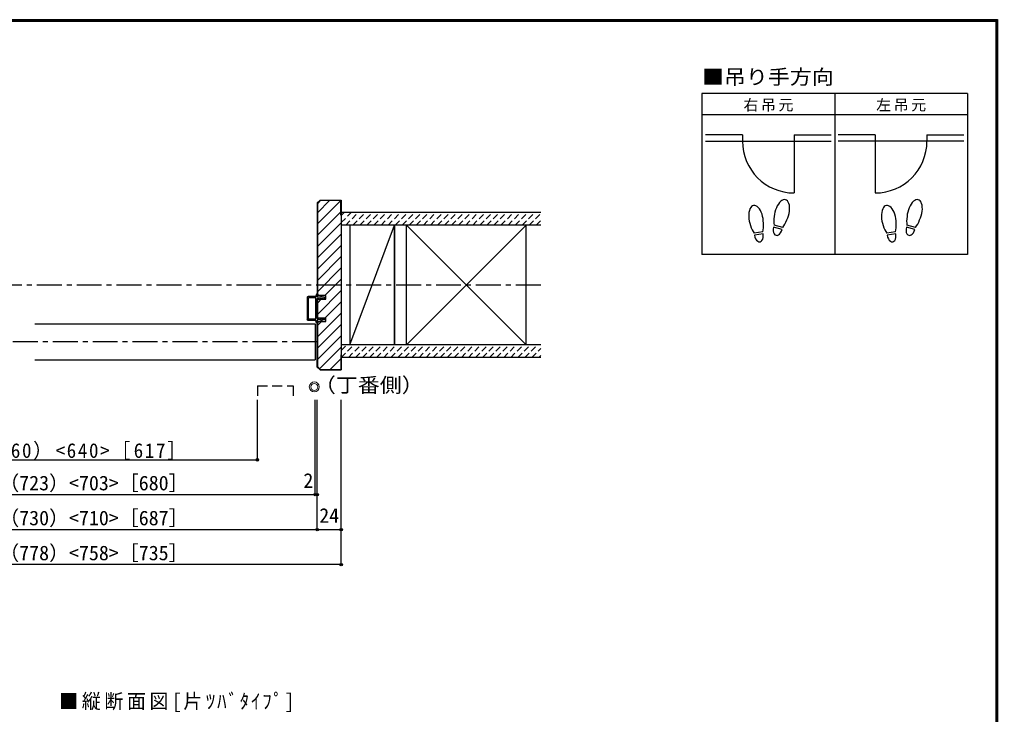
# Model space of a CAD drawing. Units: millimetres at full size, sheet at 1:5; details may follow other scales. Extents: x -973 to 977, y -718 to 696.
# Drawn here: x -3 to 977, y 0 to 696 of the extents above; entities that cross this region are included whole.
import ezdxf
from ezdxf.enums import TextEntityAlignment as Align

# ---------------------------------------------------------------- set-up
doc = ezdxf.new("R2010")
doc.units = ezdxf.units.MM
doc.header["$LTSCALE"] = 5
doc.header["$PDMODE"] = 32
doc.header["$PDSIZE"] = 2.5
for name, pattern in [('CHAIN1', [8, 5, -1, 1, -1]), ('DASHED1', [1.8, 1.2, -0.6]), ('DASHED2', [3, 2, -1])]:
    doc.linetypes.add(name, pattern=pattern)
for name, color, linetype in [('0-0_補助線', 7, 'Continuous'), ('0-1_通り芯', 4, 'CHAIN1'), ('0-3_仕上', 7, 'Continuous'), ('0-4_枠', 3, 'Continuous'), ('0-6_扉', 6, 'Continuous'), ('0-8_戸当', 3, 'Continuous'), ('0-A_文字', 3, 'Continuous'), ('0-B_寸法', 4, 'Continuous'), ('0-C_ﾊｯﾁ', 4, 'DASHED1'), ('F-1_通り芯', 6, 'Continuous')]:
    doc.layers.add(name, color=color, linetype=linetype)
doc.layers.add('0-7_金物', color=7, linetype='Continuous', lineweight=18)
doc.styles.add('ＭＳ ゴシック', font='')
doc.styles.get('ＭＳ ゴシック').set_extended_font_data('MS Gothic')

# ---------------------------------------------------------------- blocks, each defined once
blk = doc.blocks.new('01')
at = {"layer": '0-0_補助線'}
for p, q in [((-14.5, 0.346), (-14.5, -0.449)), ((-14.3, 0.346), (-14.3, -0.449)), ((-12.045, -0.049), (-14.178, 0.444)), ((-12, 0.146), (-14.133, 0.639)), ((-11.475, 5.146), (-12.298, 4.504)), ((-12.175, 4.146), (-11.475, 4.146)), ((-12.045, -0.049), (-11.993, 0.145)), ((-11.475, 0.146), (-12, 0.146)), ((-11.475, 7.146), (-11.475, 5.146)), ((-11.475, 4.146), (-11.475, 0.146)), ((-10.68, 7.55), (-9.257, 6.508)), ((-9.375, 6.146), (-10.075, 6.146)), ((-10.075, 3.146), (-10.075, 6.146)), ((-10.075, 3.146), (-9.252, 2.504)), ((-9.375, 2.146), (-10.075, 2.146)), ((-10.075, 0.146), (-10.075, 2.146)), ((-10.075, 0.146), (10.075, 0.146)), ((10.075, 3.146), (9.252, 2.504)), ((10.68, 7.55), (9.257, 6.508)), ((9.375, 6.146), (10.075, 6.146)), ((9.375, 2.146), (10.075, 2.146)), ((10.075, 3.146), (10.075, 6.146)), ((10.075, 0.146), (10.075, 2.146)), ((11.475, 7.146), (11.475, 5.146)), ((11.475, 5.146), (12.298, 4.504)), ((12.175, 4.146), (11.475, 4.146)), ((11.475, 4.146), (11.475, 0.146)), ((11.475, 0.146), (12, 0.146)), ((12.045, -0.049), (11.993, 0.145)), ((12, 0.146), (14.133, 0.639)), ((12.045, -0.049), (14.178, 0.444)), ((14.3, 0.346), (14.3, -0.449)), ((14.5, 0.346), (14.5, -0.449)), ((-14.265, -0.741), (-12.235, -1.196)), ((-14.222, -0.546), (-12.191, -1.001)), ((-12, -1.488), (-12, -8.854)), ((-11.8, -1.488), (-11.8, -8.854)), ((-11, -9.654), (11, -9.654)), ((-10.6, -1.554), (-10.6, -8.154)), ((-10.3, -1.254), (10.3, -1.254)), ((-10.3, -8.454), (10.3, -8.454)), ((10.6, -1.554), (10.6, -8.154)), ((11.8, -1.488), (11.8, -8.854)), ((12, -1.488), (12, -8.854)), ((14.222, -0.546), (12.191, -1.001)), ((14.265, -0.741), (12.235, -1.196)), ((11, -9.854), (-11, -9.854))]:
    blk.add_line(p, q, dxfattribs=at)
for centre, radius, start, end in [((-14.2, 0.346), 0.3, 77.00048, 180), ((-14.2, 0.346), 0.1, 77.00048, 180), ((-12.175, 4.346), 0.2, 127.96957, 270), ((-10.975, 7.146), 0.5, 53.78053, 180), ((-9.375, 6.346), 0.2, 270, 53.78053), ((-9.375, 2.346), 0.2, 270, 52.03043), ((9.375, 6.346), 0.2, 126.21947, 270), ((9.375, 2.346), 0.2, 127.96957, 270), ((10.975, 7.146), 0.5, 0, 126.21947), ((12.175, 4.346), 0.2, 270, 52.03043), ((14.2, 0.346), 0.3, 0, 102.99952), ((14.2, 0.346), 0.1, 0, 102.99952), ((-14.2, -0.449), 0.3, 180, 257.3929), ((-14.2, -0.449), 0.1, 180, 257.3929), ((-12.3, -1.488), 0.3, 0, 76.0718), ((-12.3, -1.488), 0.5, 0, 76.0718), ((-11, -8.854), 1, 180, 270), ((-11, -8.854), 0.8, 180, 270), ((-10.3, -1.554), 0.3, 90, 180), ((-10.3, -8.154), 0.3, 180, 270), ((10.3, -1.554), 0.3, 0, 90), ((10.3, -8.154), 0.3, 270, 0), ((11, -8.854), 1, 270, 0), ((11, -8.854), 0.8, 270, 0), ((12.3, -1.488), 0.5, 103.9282, 180), ((12.3, -1.488), 0.3, 103.9282, 180), ((14.2, -0.449), 0.1, 282.6071, 0), ((14.2, -0.449), 0.3, 282.6071, 0)]:
    blk.add_arc(centre, radius, start, end, dxfattribs=at)

msp = doc.modelspace()

# ---------------------------------------------------------------- linework, layer by layer
at = {"layer": '0-1_通り芯'}
for p, q in [((519.153, 430), (-515.847, 430)), ((295.153, 373), (-291.847, 373))]:
    msp.add_line(p, q, dxfattribs=at)
at = {"layer": '0-3_仕上', "color": 2}
for p, q in [((519.153, 502.5), (319.153, 502.5)), ((519.153, 490), (319.153, 490)), ((519.153, 370), (319.153, 370)), ((519.153, 357.5), (319.153, 357.5))]:
    msp.add_line(p, q, dxfattribs=at)
at = {"layer": '0-3_仕上', "color": 3}
for p, q in [((327.653, 490), (327.653, 370)), ((372.653, 370), (372.653, 490)), ((384.537, 370), (384.537, 490)), ((504.537, 370), (504.537, 490))]:
    msp.add_line(p, q, dxfattribs=at)
at = {"layer": '0-3_仕上'}
for p, q in [((327.653, 370), (372.653, 490)), ((384.537, 490), (504.537, 370)), ((384.537, 370), (504.537, 490))]:
    msp.add_line(p, q, dxfattribs=at)
at = {"layer": '0-4_枠'}
for p, q in [((297.982, 515), (295.153, 512.172)), ((295.153, 512.172), (295.153, 419.5)), ((298.189, 514.5), (295.653, 511.964)), ((295.653, 419.5), (295.653, 511.964)), ((297.982, 515), (319.153, 515)), ((318.653, 514.5), (298.189, 514.5)), ((318.653, 500), (318.653, 514.5)), ((319.153, 515), (319.153, 345)), ((318.653, 500), (319.153, 500)), ((295.153, 397.2), (295.153, 415.8)), ((295.153, 415.8), (303.653, 415.8)), ((295.653, 397.2), (295.653, 415.8)), ((295.153, 397.2), (303.653, 397.2)), ((295.153, 393.5), (303.653, 393.5)), ((295.153, 347.828), (295.153, 393.5)), ((295.653, 348.036), (295.653, 393.5)), ((303.653, 393.5), (303.653, 397.2)), ((318.653, 360), (318.653, 345.5)), ((318.653, 360), (319.153, 360)), ((297.982, 345), (295.153, 347.828)), ((298.189, 345.5), (295.653, 348.036)), ((297.982, 345), (319.153, 345)), ((298.189, 345.5), (318.653, 345.5))]:
    msp.add_line(p, q, dxfattribs=at)
msp.add_lwpolyline([(303.653, 415.8), (303.653, 419.5), (295.153, 419.5)], dxfattribs=at)
at = {"layer": '0-6_扉'}
msp.add_line((12.153, 355), (293.153, 355), dxfattribs=at)
at = {"layer": '0-6_扉', "linetype": 'DASHED2'}
for p, q in [((235.158, 328.908), (271.158, 328.908)), ((235.158, 328.908), (235.158, 315)), ((271.158, 328.908), (271.158, 315))]:
    msp.add_line(p, q, dxfattribs=at)
at = {"layer": '0-6_扉'}
msp.add_lwpolyline([(12.153, 391), (293.153, 391), (293.153, 355)], dxfattribs=at)
at = {"layer": '0-7_金物'}
for radius in [5, 3.5]:
    msp.add_circle((292.202, 327.957), radius, dxfattribs=at)
at = {"layer": '0-8_戸当', "color": 2}
for p, q in [((721.239, 580.308), (684.139, 580.308)), ((721.239, 580.308), (721.239, 574.008)), ((773.039, 580.308), (810.139, 580.308)), ((773.039, 580.308), (773.039, 522.208)), ((854.239, 580.308), (817.139, 580.308)), ((854.239, 580.308), (854.239, 522.208)), ((906.039, 580.308), (943.139, 580.308)), ((906.039, 580.308), (906.039, 574.008)), ((684.139, 574.008), (810.139, 574.008)), ((943.139, 574.008), (817.139, 574.008))]:
    msp.add_line(p, q, dxfattribs=at)
at = {"layer": '0-8_戸当'}
for p, q in [((761.468, 487.735), (752.987, 490.007)), ((894.468, 487.735), (885.987, 490.007)), ((741.457, 483.378), (732.811, 481.853)), ((741.822, 481.31), (733.175, 479.785)), ((760.924, 485.706), (752.444, 487.978)), ((874.457, 483.378), (865.811, 481.853)), ((874.822, 481.31), (866.175, 479.785)), ((893.924, 485.706), (885.444, 487.978))]:
    msp.add_line(p, q, dxfattribs=at)
at = {"layer": '0-8_戸当', "color": 2}
for centre, start, end in [((773.039, 574.008), 180, 270), ((854.239, 574.008), 270, 0)]:
    msp.add_arc(centre, 51.8, start, end, dxfattribs=at)
at = {"layer": '0-8_戸当'}
for centre, major_axis, ratio, start_param, end_param in [((734.795, 495.877), (-2.445, 13.867), 0.5, 4.3405914, 8.2257792), ((760.713, 501.878), (3.644, 13.601), 0.5, 4.3405914, 8.2257792), ((867.795, 495.877), (-2.445, 13.867), 0.5, 4.3405914, 8.2257792), ((893.713, 501.878), (3.644, 13.601), 0.5, 4.3405914, 8.2257792), ((734.865, 495.481), (-2.963, 16.802), 0.4, 3.8403085, 4.432552), ((760.609, 501.489), (4.416, 16.48), 0.4, 1.8506333, 2.4428768), ((760.609, 501.489), (4.416, 16.48), 0.4, 3.8403085, 4.432552), ((867.865, 495.481), (-2.963, 16.802), 0.4, 3.8403085, 4.432552), ((893.609, 501.489), (4.416, 16.48), 0.4, 1.8506333, 2.4428768), ((893.609, 501.489), (4.416, 16.48), 0.4, 3.8403085, 4.432552), ((734.865, 495.481), (-2.963, 16.802), 0.4, 1.8506333, 2.4428768), ((737.498, 480.548), (-1.27, 7.205), 0.6, 1.5707963, 4.712389), ((756.684, 486.842), (1.894, 7.067), 0.6, 1.5707963, 4.712389), ((867.865, 495.481), (-2.963, 16.802), 0.4, 1.8506333, 2.4428768), ((870.498, 480.548), (-1.27, 7.205), 0.6, 1.5707963, 4.712389), ((889.684, 486.842), (1.894, 7.067), 0.6, 1.5707963, 4.712389)]:
    msp.add_ellipse(centre, major_axis=major_axis, ratio=ratio, start_param=start_param, end_param=end_param, dxfattribs=at)
at = {"layer": '0-A_文字'}
for p, q in [((680.639, 621.667), (680.639, 460.667)), ((946.639, 621.667), (680.639, 621.667)), ((813.639, 621.667), (813.639, 460.667)), ((680.639, 600.667), (946.639, 600.667)), ((372.653, 490), (372.653, 370)), ((384.537, 370), (384.537, 490)), ((504.537, 370), (504.537, 490))]:
    msp.add_line(p, q, dxfattribs=at)
msp.add_lwpolyline([(946.639, 621.667), (946.639, 460.667), (680.639, 460.667)], dxfattribs=at)
at = {"layer": '0-B_寸法'}
for p, q in [((235.158, 255), (235.158, 315)), ((293.153, 220), (293.153, 315)), ((295.153, 185), (295.153, 315)), ((319.153, 150), (319.153, 315)), ((-281.847, 255), (235.158, 255)), ((295.153, 220), (-291.847, 220)), ((319.153, 185), (-315.847, 185)), ((319.153, 150), (-315.847, 150))]:
    msp.add_line(p, q, dxfattribs=at)
at = {"layer": '0-B_寸法', "color": 7}
for p in [(235.158, 255), (293.153, 220), (295.153, 220), (295.153, 185), (319.153, 185), (319.153, 150)]:
    msp.add_point(p, dxfattribs=at)
at = {"layer": '0-C_ﾊｯﾁ', "linetype": 'Continuous'}
for p, q in [((319.153, 514.98), (295.653, 491.48)), ((307.359, 514.5), (295.653, 502.794)), ((318.653, 503.167), (295.653, 480.166)), ((319.153, 492.353), (295.653, 468.853)), ((319.153, 481.039), (295.653, 457.539)), ((319.153, 469.725), (295.653, 446.225)), ((319.153, 458.412), (295.653, 434.912)), ((319.153, 447.098), (295.653, 423.598)), ((319.153, 435.784), (302.869, 419.5)), ((319.153, 424.47), (295.653, 400.97)), ((299.169, 415.8), (295.653, 412.284)), ((319.153, 413.157), (303.196, 397.2)), ((319.153, 401.843), (295.653, 378.343)), ((299.496, 393.5), (295.653, 389.657)), ((319.153, 390.529), (295.653, 367.029)), ((319.153, 379.216), (295.653, 355.716)), ((319.153, 367.902), (297.47, 346.219)), ((318.653, 356.088), (308.065, 345.5))]:
    msp.add_line(p, q, dxfattribs=at)
at = {"layer": '0-C_ﾊｯﾁ'}
for p, q in [((319.153, 492.53), (329.123, 502.5)), ((319.153, 499.601), (322.052, 502.5)), ((323.694, 490), (336.194, 502.5)), ((330.765, 490), (343.265, 502.5)), ((337.837, 490), (350.337, 502.5)), ((344.908, 490), (357.408, 502.5)), ((351.979, 490), (364.479, 502.5)), ((359.05, 490), (371.55, 502.5)), ((366.121, 490), (378.621, 502.5)), ((373.192, 490), (385.692, 502.5)), ((380.263, 490), (392.763, 502.5)), ((387.334, 490), (399.834, 502.5)), ((394.405, 490), (406.905, 502.5)), ((401.476, 490), (412.318, 500.841)), ((408.547, 490), (421.047, 502.5)), ((415.618, 490), (428.118, 502.5)), ((422.689, 490), (435.189, 502.5)), ((429.76, 490), (442.26, 502.5)), ((436.831, 490), (449.331, 502.5)), ((443.903, 490), (456.403, 502.5)), ((450.974, 490), (463.474, 502.5)), ((458.045, 490), (470.545, 502.5)), ((465.116, 490), (477.616, 502.5)), ((472.187, 490), (484.687, 502.5)), ((479.258, 490), (491.758, 502.5)), ((486.329, 490), (498.829, 502.5)), ((493.4, 490), (505.9, 502.5)), ((500.471, 490), (512.971, 502.5)), ((507.542, 490), (519.153, 501.611)), ((514.613, 490), (519.153, 494.54)), ((319.153, 364.393), (324.76, 370)), ((319.242, 357.411), (331.831, 370)), ((326.403, 357.5), (338.903, 370)), ((333.474, 357.5), (345.974, 370)), ((340.545, 357.5), (353.045, 370)), ((347.616, 357.5), (360.116, 370)), ((354.687, 357.5), (367.187, 370)), ((361.758, 357.5), (374.258, 370)), ((368.829, 357.5), (381.329, 370)), ((375.9, 357.5), (388.4, 370)), ((382.971, 357.5), (395.471, 370)), ((390.042, 357.5), (402.542, 370)), ((397.113, 357.5), (409.613, 370)), ((404.184, 357.5), (416.684, 370)), ((411.255, 357.5), (423.755, 370)), ((418.326, 357.5), (430.826, 370)), ((425.398, 357.5), (437.898, 370)), ((432.469, 357.5), (444.969, 370)), ((439.54, 357.5), (452.04, 370)), ((446.611, 357.5), (459.111, 370)), ((453.682, 357.5), (466.182, 370)), ((460.753, 357.5), (473.253, 370)), ((467.824, 357.5), (480.324, 370)), ((474.895, 357.5), (487.395, 370)), ((481.966, 357.5), (494.466, 370)), ((489.037, 357.5), (501.537, 370)), ((496.108, 357.5), (508.608, 370)), ((503.179, 357.5), (515.679, 370)), ((510.25, 357.5), (519.153, 366.403)), ((517.321, 357.5), (519.153, 359.332))]:
    msp.add_line(p, q, dxfattribs=at)
at = {"layer": 'F-1_通り芯'}
for p, q in [((-973.347, 695.833), (976.653, 695.833)), ((974.986, 695.833), (974.986, -700.833)), ((975.82, 695.833), (975.82, -700.833)), ((976.653, 695.833), (976.653, -700.833)), ((-973.347, 695), (976.653, 695)), ((-973.347, 694.167), (976.653, 694.167))]:
    msp.add_line(p, q, dxfattribs=at)

# ---------------------------------------------------------------- block references
at = {"layer": '0-0_補助線', "xscale": -1, "rotation": 270}
msp.add_blockref('01', (295.007, 406.5), dxfattribs=at)

# ---------------------------------------------------------------- texts
at = {"layer": '0-A_文字', "color": 7, "style": 'ＭＳ ゴシック', "width": 1.1}
for s, p in [('■吊り手方向', (680.639, 626.667)), ('（丁番側）', (291.835, 318.105))]:
    msp.add_text(s, height=14.66, dxfattribs=at).set_placement(p, align=Align.BOTTOM_LEFT)
at = {"layer": '0-A_文字', "color": 7, "attachment_point": 7, "style": 'ＭＳ ゴシック'}
for s, insert, char_height in [('\\T1.17;右吊元', (722.139, 603.667), 11), ('\\T1.17;左吊元', (855.139, 603.667), 11), ('\\T1.19;\\W0.95;■縦断面図[片ﾂﾊﾞﾀｲﾌﾟ]', (36.653, 2.5), 14.66)]:
    msp.add_mtext(s, dxfattribs=dict(at, insert=insert, char_height=char_height))
at = {"layer": '0-B_寸法', "color": 7, "style": 'ＭＳ ゴシック'}
for s, p in [('ＤＷ＝793（723）<703>［680］', (-113.347, 220)), ('2', (281.257, 222.5)), ('枠内＝800（730）<710>［687］', (-113.347, 185)), ('24', (297.153, 187.5)), ('枠外＝848（778）<758>［735］', (-113.347, 150))]:
    msp.add_text(s, height=14.66, dxfattribs=at).set_placement(p, align=Align.BOTTOM_LEFT)
at = {"layer": '0-B_寸法', "color": 7, "insert": (-235.847, 255), "char_height": 14.66, "attachment_point": 7, "style": 'ＭＳ ゴシック'}
msp.add_mtext('\\T1.18;\\W0.95;有効開口寸法＝730（660）<640>［617］', dxfattribs=at)

doc.saveas('drawing.dxf')
